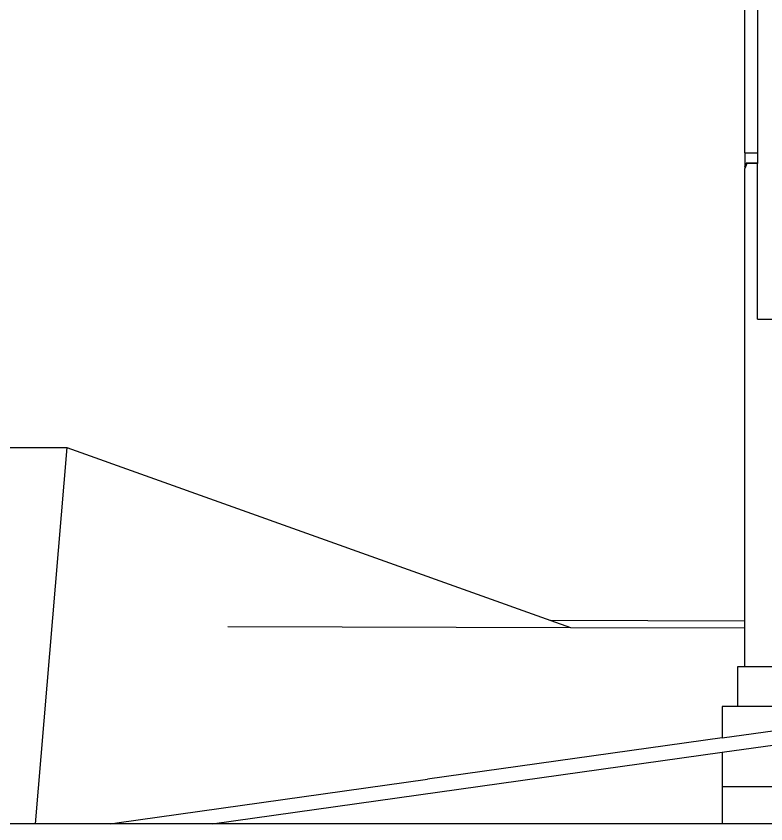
# Model space of a CAD drawing. Extents: x -101 to 101, y -14 to 18.
# Drawn here: x 3.28 to 8.59, y 6.56 to 12.29 of the extents above; entities that cross this region are included whole.
import ezdxf

# ---------------------------------------------------------------- set-up
doc = ezdxf.new("R2010")
doc.units = 0
doc.layers.get('0').update_dxf_attribs({"linetype": 'CONTINUOUS'})
doc.layers.add('SECTIONCUTEDGES', color=7, linetype='CONTINUOUS')

msp = doc.modelspace()

# ---------------------------------------------------------------- linework, layer by layer
for p, q in [((8.5337, 17.2598), (8.5337, 11.3212)), ((8.4437, 11.3212), (8.4437, 14.9355)), ((8.4437, 11.3212), (8.5337, 11.3212)), ((8.4437, 11.3212), (8.4437, 11.2262)), ((8.5337, 11.3212), (8.5337, 11.2512)), ((8.4437, 11.2262), (8.4539, 11.2512)), ((8.4579, 11.2455), (8.4437, 11.2108)), ((8.4539, 11.2512), (8.5337, 11.2512)), ((8.5337, 11.2455), (8.4579, 11.2455)), ((8.5337, 11.2512), (8.5337, 11.2455)), ((8.5337, 10.1434), (8.5337, 11.2455)), ((8.4437, 11.2262), (8.4437, 11.2108)), ((8.4437, 8.0019), (8.4437, 11.2108)), ((8.5337, 10.1434), (8.6537, 10.1434)), ((2.5832, 9.2314), (3.6384, 9.2314)), ((3.6384, 9.2314), (3.4131, 6.5636)), ((3.6384, 9.2314), (7.0697, 8.0065)), ((4.7804, 7.9636), (7.209, 7.9568)), ((8.4437, 8.0019), (7.0697, 8.0065)), ((7.0697, 8.0065), (7.209, 7.9568)), ((8.4437, 7.9534), (8.4437, 8.0019)), ((7.209, 7.9568), (8.4437, 7.9534)), ((8.4437, 7.6762), (8.4437, 7.9534)), ((8.4437, 7.6762), (8.3937, 7.6762)), ((8.3937, 7.6762), (8.3937, 7.5364)), ((8.7437, 7.6762), (8.4437, 7.6762)), ((8.3937, 7.5364), (8.3937, 7.3955)), ((8.3937, 7.3955), (8.2837, 7.3955)), ((8.2837, 7.3955), (8.2837, 7.2302)), ((8.7937, 7.3955), (8.3937, 7.3955)), ((8.2837, 7.1728), (8.9037, 7.26)), ((8.2837, 7.2302), (8.2837, 7.1728)), ((8.2837, 7.1728), (6.1956, 6.8793)), ((8.2837, 7.0718), (8.9037, 7.159)), ((6.5685, 6.8308), (8.2837, 7.0718)), ((8.2837, 7.0718), (8.2837, 6.8255)), ((3.9938, 6.5699), (6.1956, 6.8793)), ((4.6676, 6.5636), (6.5685, 6.8308)), ((8.9037, 6.8255), (8.2837, 6.8255)), ((8.2837, 6.8255), (8.2837, 6.6074)), ((8.2837, 6.6074), (8.2837, 6.5636)), ((3.949, 6.5636), (3.9938, 6.5699))]:
    msp.add_line(p, q)
at = {"layer": 'SECTIONCUTEDGES'}
for p, q in [((3.4131, 6.5636), (2.3579, 6.5636)), ((3.9188, 6.5636), (3.4131, 6.5636)), ((3.949, 6.5636), (3.9188, 6.5636)), ((4.6676, 6.5636), (3.949, 6.5636)), ((8.2837, 6.5636), (4.6676, 6.5636)), ((8.7417, 6.5636), (8.2837, 6.5636))]:
    msp.add_line(p, q, dxfattribs=at)

doc.saveas('drawing.dxf')
